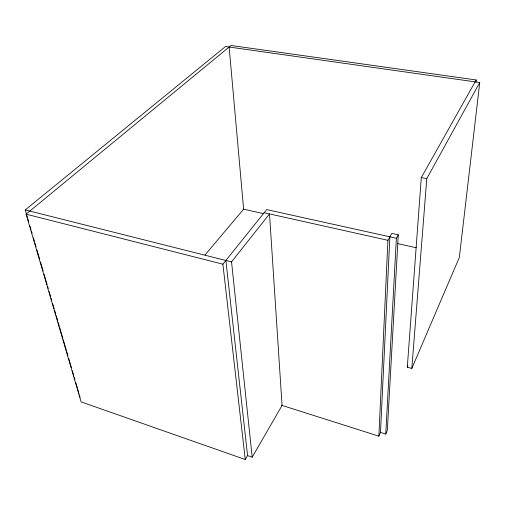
<?xml version="1.0" encoding="UTF-8"?>
<svg xmlns="http://www.w3.org/2000/svg" width="505" height="505" viewBox="0 0 505 505"><rect width="100%" height="100%" fill="white"/><g stroke="black" fill="none" stroke-linecap="round" stroke-linejoin="round"><path stroke-width="0.76" d="M281.399 405.212L378.864 436.162L387.928 240.311L391.804 233.379L398.275 234.8L387.341 430.317L385.751 434.06L380.492 432.4L389.879 236.826M385.751 434.06L396.374 238.259L398.275 234.8M27.459 217.478L25.25 209.928L225.508 46.511L479.75 82.511L459.354 257.386L411.809 368.467L407.301 367.198L421.296 177.583L476.196 79.96L231.012 45.475L26.077 214.152L81.103 401.892L245.253 459.525L247.557 455.573L225.874 260.466M411.809 368.467L426.782 178.631L479.75 82.511M475.931 82.309L476.196 79.96M378.864 436.162L380.492 432.4M407.301 367.198L407.933 365.753M252.197 457.189L282.061 405.427L269.512 213.918L231.542 261.899L252.197 457.189L247.557 455.573M245.253 459.525L222.888 264.184L266.684 209.594L396.374 238.259M204.973 255.012L243.618 209.184L229.131 47.022M421.296 177.583L426.782 178.631M264.172 212.725L387.928 240.311M243.618 209.184L263.572 213.647M397.883 243.65L416.303 247.766M25.25 209.928L231.542 261.899M26.077 214.152L222.888 264.184M27.901 218.987L28.564 221.253M29.89 225.785L30.994 229.56M31.436 231.069L32.099 233.335M33.425 237.861L34.536 241.636M34.978 243.151L36.082 246.926M36.966 249.943L39.617 259.002M40.501 262.026L43.152 271.084M44.036 274.108L47.129 284.675M47.571 286.183L48.234 288.45M49.118 291.473L50.664 296.757M51.106 298.266L51.769 300.532M52.659 303.549L54.205 308.839M54.647 310.348L55.752 314.123M56.194 315.631L57.74 320.915M58.182 322.43L59.287 326.205M59.729 327.713L62.822 338.281M63.264 339.796L66.357 350.363M66.799 351.871L67.904 355.646M68.787 358.67L71.445 367.728M72.329 370.752L73.875 376.036M74.317 377.544L74.98 379.81M75.864 382.828L77.41 388.118M77.852 389.626L78.957 393.401M79.399 394.91L80.061 397.176"/></g></svg>
